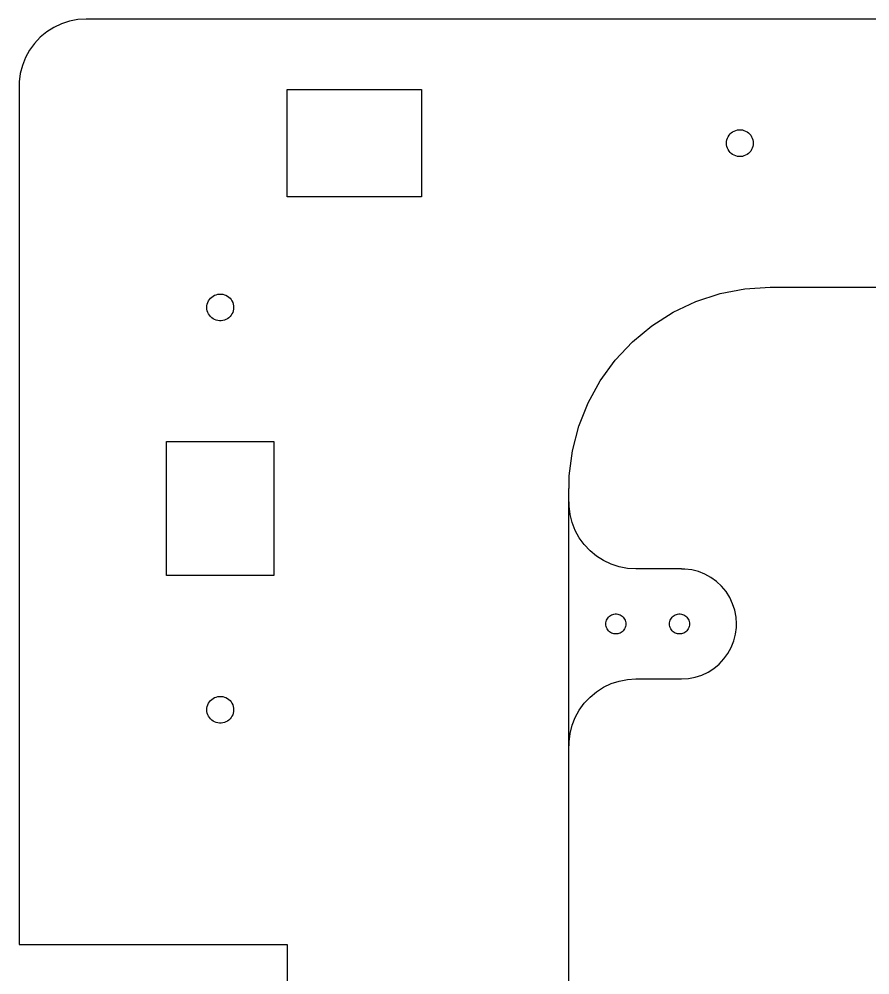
# Model space of a CAD drawing. Header units: millimetres. Extents: x -400 to 400, y 10 to 536.
# Drawn here: x 10 to 136.9, y 393.5 to 536 of the extents above; entities that cross this region are included whole.
import ezdxf

# ---------------------------------------------------------------- set-up
doc = ezdxf.new("R2010")
doc.units = ezdxf.units.MM
doc.layers.add('iTopie_plates-LaserCut_2x0.25in_thickness_2x400mm_2x380mm_2x330mm_rods_wide-triangle-holes.dxf_layer_1', color=1, linetype='Continuous')
doc.layers.add('iTopie_plates-LaserCut_2x0.25in_thickness_2x400mm_2x380mm_2x330mm_rods_wide-triangle-holes.dxf_layer_2', color=2, linetype='Continuous')

msp = doc.modelspace()

# ---------------------------------------------------------------- linework, layer by layer
at = {"layer": 'iTopie_plates-LaserCut_2x0.25in_thickness_2x400mm_2x380mm_2x330mm_rods_wide-triangle-holes.dxf_layer_1'}
for points in [[(390, 536), (20, 536), (20, 536), (18.7467, 535.921), (18.7467, 535.921), (17.5131, 535.686), (17.5131, 535.686), (16.3187, 535.298), (16.3187, 535.298), (15.1824, 534.763), (15.1824, 534.763), (14.1221, 534.09), (14.1221, 534.09), (13.1545, 533.29), (13.1545, 533.29), (12.2949, 532.374), (12.2949, 532.374), (11.5567, 531.358), (11.5567, 531.358), (10.9517, 530.258), (10.9517, 530.258), (10.4894, 529.09), (10.4894, 529.09), (10.1771, 527.874), (10.1771, 527.874), (10.0197, 526.628), (10.0197, 526.628), (10.0197, 526), (10.0197, 526), (10, 526), (10, 526), (10, 398), (10, 398), (50, 398), (50, 398), (50, 382)], [(50, 509.5), (50, 525.5), (50, 525.5), (70, 525.5), (70, 525.5), (70, 509.5), (70, 509.5), (50, 509.5)], [(117.374, 515.504), (117.125, 515.535), (117.125, 515.535), (116.882, 515.598), (116.882, 515.598), (116.648, 515.69), (116.648, 515.69), (116.428, 515.811), (116.428, 515.811), (116.225, 515.959), (116.225, 515.959), (116.042, 516.131), (116.042, 516.131), (115.882, 516.324), (115.882, 516.324), (115.747, 516.536), (115.747, 516.536), (115.64, 516.764), (115.64, 516.764), (115.563, 517.003), (115.563, 517.003), (115.516, 517.249), (115.516, 517.249), (115.5, 517.5), (115.5, 517.5), (115.516, 517.751), (115.516, 517.751), (115.563, 517.997), (115.563, 517.997), (115.64, 518.236), (115.64, 518.236), (115.747, 518.464), (115.747, 518.464), (115.882, 518.676), (115.882, 518.676), (116.042, 518.869), (116.042, 518.869), (116.225, 519.041), (116.225, 519.041), (116.428, 519.189), (116.428, 519.189), (116.648, 519.31), (116.648, 519.31), (116.882, 519.402), (116.882, 519.402), (117.125, 519.465), (117.125, 519.465), (117.374, 519.496), (117.374, 519.496), (117.626, 519.496), (117.626, 519.496), (117.875, 519.465), (117.875, 519.465), (118.118, 519.402), (118.118, 519.402), (118.352, 519.31), (118.352, 519.31), (118.572, 519.189), (118.572, 519.189), (118.775, 519.041), (118.775, 519.041), (118.958, 518.869), (118.958, 518.869), (119.118, 518.676), (119.118, 518.676), (119.253, 518.464), (119.253, 518.464), (119.36, 518.236), (119.36, 518.236), (119.437, 517.997), (119.437, 517.997), (119.484, 517.751), (119.484, 517.751), (119.5, 517.5), (119.5, 517.5), (119.484, 517.249), (119.484, 517.249), (119.437, 517.003), (119.437, 517.003), (119.36, 516.764), (119.36, 516.764), (119.253, 516.536), (119.253, 516.536), (119.118, 516.324), (119.118, 516.324), (118.958, 516.131), (118.958, 516.131), (118.775, 515.959), (118.775, 515.959), (118.572, 515.811), (118.572, 515.811), (118.352, 515.69), (118.352, 515.69), (118.118, 515.598), (118.118, 515.598), (117.875, 515.535), (117.875, 515.535), (117.626, 515.504), (117.626, 515.504), (117.374, 515.504)], [(39.8744, 491.004), (39.6252, 491.035), (39.6252, 491.035), (39.382, 491.098), (39.382, 491.098), (39.1484, 491.19), (39.1484, 491.19), (38.9283, 491.311), (38.9283, 491.311), (38.7251, 491.459), (38.7251, 491.459), (38.5421, 491.631), (38.5421, 491.631), (38.382, 491.824), (38.382, 491.824), (38.2474, 492.036), (38.2474, 492.036), (38.1404, 492.264), (38.1404, 492.264), (38.0628, 492.503), (38.0628, 492.503), (38.0158, 492.749), (38.0158, 492.749), (38, 493), (38, 493), (38.0158, 493.251), (38.0158, 493.251), (38.0628, 493.497), (38.0628, 493.497), (38.1404, 493.736), (38.1404, 493.736), (38.2474, 493.964), (38.2474, 493.964), (38.382, 494.176), (38.382, 494.176), (38.5421, 494.369), (38.5421, 494.369), (38.7251, 494.541), (38.7251, 494.541), (38.9283, 494.689), (38.9283, 494.689), (39.1484, 494.81), (39.1484, 494.81), (39.382, 494.902), (39.382, 494.902), (39.6252, 494.965), (39.6252, 494.965), (39.8744, 494.996), (39.8744, 494.996), (40.1256, 494.996), (40.1256, 494.996), (40.3748, 494.965), (40.3748, 494.965), (40.618, 494.902), (40.618, 494.902), (40.8515, 494.81), (40.8515, 494.81), (41.0716, 494.689), (41.0716, 494.689), (41.2748, 494.541), (41.2748, 494.541), (41.4579, 494.369), (41.4579, 494.369), (41.618, 494.176), (41.618, 494.176), (41.7526, 493.964), (41.7526, 493.964), (41.8595, 493.736), (41.8595, 493.736), (41.9372, 493.497), (41.9372, 493.497), (41.9842, 493.251), (41.9842, 493.251), (42, 493), (42, 493), (41.9842, 492.749), (41.9842, 492.749), (41.9372, 492.503), (41.9372, 492.503), (41.8595, 492.264), (41.8595, 492.264), (41.7526, 492.036), (41.7526, 492.036), (41.618, 491.824), (41.618, 491.824), (41.4579, 491.631), (41.4579, 491.631), (41.2748, 491.459), (41.2748, 491.459), (41.0716, 491.311), (41.0716, 491.311), (40.8515, 491.19), (40.8515, 491.19), (40.618, 491.098), (40.618, 491.098), (40.3748, 491.035), (40.3748, 491.035), (40.1256, 491.004), (40.1256, 491.004), (39.8744, 491.004)], [(92, 166), (92, 427.6), (92, 427.6), (92.0197, 427.6), (92.0197, 427.6), (92.0197, 428.228), (92.0197, 428.228), (92.1771, 429.474), (92.1771, 429.474), (92.4894, 430.69), (92.4894, 430.69), (92.9517, 431.858), (92.9517, 431.858), (93.5567, 432.958), (93.5567, 432.958), (94.2949, 433.974), (94.2949, 433.974), (95.1545, 434.89), (95.1545, 434.89), (96.1221, 435.69), (96.1221, 435.69), (97.1824, 436.363), (97.1824, 436.363), (98.3187, 436.898), (98.3187, 436.898), (99.5131, 437.286), (99.5131, 437.286), (100.747, 437.521), (100.747, 437.521), (102, 437.6), (102, 437.6), (108.8, 437.6), (108.8, 437.6), (109.828, 437.665), (109.828, 437.665), (110.839, 437.858), (110.839, 437.858), (111.819, 438.176), (111.819, 438.176), (112.75, 438.614), (112.75, 438.614), (113.62, 439.166), (113.62, 439.166), (114.413, 439.822), (114.413, 439.822), (115.118, 440.573), (115.118, 440.573), (115.723, 441.406), (115.723, 441.406), (116.22, 442.309), (116.22, 442.309), (116.599, 443.266), (116.599, 443.266), (116.855, 444.263), (116.855, 444.263), (116.984, 445.285), (116.984, 445.285), (116.984, 445.8), (116.984, 445.8), (117, 445.8), (117, 445.8), (116.935, 446.828), (116.935, 446.828), (116.742, 447.839), (116.742, 447.839), (116.424, 448.819), (116.424, 448.819), (115.986, 449.75), (115.986, 449.75), (115.434, 450.62), (115.434, 450.62), (114.778, 451.413), (114.778, 451.413), (114.027, 452.118), (114.027, 452.118), (113.194, 452.723), (113.194, 452.723), (112.291, 453.22), (112.291, 453.22), (111.334, 453.599), (111.334, 453.599), (110.337, 453.855), (110.337, 453.855), (109.315, 453.984), (109.315, 453.984), (108.8, 453.984), (108.8, 453.984), (108.8, 454), (108.8, 454), (102, 454), (102, 454), (100.747, 454.079), (100.747, 454.079), (99.5131, 454.314), (99.5131, 454.314), (98.3187, 454.702), (98.3187, 454.702), (97.1824, 455.237), (97.1824, 455.237), (96.1221, 455.91), (96.1221, 455.91), (95.1545, 456.71), (95.1545, 456.71), (94.2949, 457.626), (94.2949, 457.626), (93.5567, 458.642), (93.5567, 458.642), (92.9517, 459.742), (92.9517, 459.742), (92.4894, 460.91), (92.4894, 460.91), (92.1771, 462.126), (92.1771, 462.126), (92.0197, 463.372), (92.0197, 463.372), (92.0197, 464), (92.0197, 464), (92, 464), (92, 464), (92, 466), (92, 466), (92.0592, 466), (92.0592, 466), (92.0592, 467.884), (92.0592, 467.884), (92.5314, 471.621), (92.5314, 471.621), (93.4683, 475.271), (93.4683, 475.271), (94.8552, 478.773), (94.8552, 478.773), (96.6702, 482.075), (96.6702, 482.075), (98.8846, 485.123), (98.8846, 485.123), (101.464, 487.869), (101.464, 487.869), (104.366, 490.271), (104.366, 490.271), (107.547, 492.289), (107.547, 492.289), (110.956, 493.893), (110.956, 493.893), (114.539, 495.057), (114.539, 495.057), (118.24, 495.763), (118.24, 495.763), (122, 496), (122, 496), (170, 496)], [(32, 453), (32, 473), (32, 473), (48, 473), (48, 473), (48, 453), (48, 453), (32, 453)], [(98.9058, 444.303), (98.7189, 444.327), (98.7189, 444.327), (98.5365, 444.373), (98.5365, 444.373), (98.3613, 444.443), (98.3613, 444.443), (98.1963, 444.534), (98.1963, 444.534), (98.0439, 444.644), (98.0439, 444.644), (97.9065, 444.773), (97.9065, 444.773), (97.7865, 444.918), (97.7865, 444.918), (97.6855, 445.077), (97.6855, 445.077), (97.6053, 445.248), (97.6053, 445.248), (97.5471, 445.427), (97.5471, 445.427), (97.5118, 445.612), (97.5118, 445.612), (97.5, 445.8), (97.5, 445.8), (97.5118, 445.988), (97.5118, 445.988), (97.5471, 446.173), (97.5471, 446.173), (97.6053, 446.352), (97.6053, 446.352), (97.6855, 446.523), (97.6855, 446.523), (97.7865, 446.682), (97.7865, 446.682), (97.9065, 446.827), (97.9065, 446.827), (98.0439, 446.956), (98.0439, 446.956), (98.1963, 447.066), (98.1963, 447.066), (98.3613, 447.157), (98.3613, 447.157), (98.5365, 447.227), (98.5365, 447.227), (98.7189, 447.273), (98.7189, 447.273), (98.9058, 447.297), (98.9058, 447.297), (99.0942, 447.297), (99.0942, 447.297), (99.2811, 447.273), (99.2811, 447.273), (99.4635, 447.227), (99.4635, 447.227), (99.6387, 447.157), (99.6387, 447.157), (99.8037, 447.066), (99.8037, 447.066), (99.9561, 446.956), (99.9561, 446.956), (100.093, 446.827), (100.093, 446.827), (100.214, 446.682), (100.214, 446.682), (100.314, 446.523), (100.314, 446.523), (100.395, 446.352), (100.395, 446.352), (100.453, 446.173), (100.453, 446.173), (100.488, 445.988), (100.488, 445.988), (100.5, 445.8), (100.5, 445.8), (100.488, 445.612), (100.488, 445.612), (100.453, 445.427), (100.453, 445.427), (100.395, 445.248), (100.395, 445.248), (100.314, 445.077), (100.314, 445.077), (100.214, 444.918), (100.214, 444.918), (100.093, 444.773), (100.093, 444.773), (99.9561, 444.644), (99.9561, 444.644), (99.8037, 444.534), (99.8037, 444.534), (99.6387, 444.443), (99.6387, 444.443), (99.4635, 444.373), (99.4635, 444.373), (99.2811, 444.327), (99.2811, 444.327), (99.0942, 444.303), (99.0942, 444.303), (98.9058, 444.303)], [(108.406, 444.303), (108.219, 444.327), (108.219, 444.327), (108.036, 444.373), (108.036, 444.373), (107.861, 444.443), (107.861, 444.443), (107.696, 444.534), (107.696, 444.534), (107.544, 444.644), (107.544, 444.644), (107.407, 444.773), (107.407, 444.773), (107.286, 444.918), (107.286, 444.918), (107.186, 445.077), (107.186, 445.077), (107.105, 445.248), (107.105, 445.248), (107.047, 445.427), (107.047, 445.427), (107.012, 445.612), (107.012, 445.612), (107, 445.8), (107, 445.8), (107.012, 445.988), (107.012, 445.988), (107.047, 446.173), (107.047, 446.173), (107.105, 446.352), (107.105, 446.352), (107.186, 446.523), (107.186, 446.523), (107.286, 446.682), (107.286, 446.682), (107.407, 446.827), (107.407, 446.827), (107.544, 446.956), (107.544, 446.956), (107.696, 447.066), (107.696, 447.066), (107.861, 447.157), (107.861, 447.157), (108.036, 447.227), (108.036, 447.227), (108.219, 447.273), (108.219, 447.273), (108.406, 447.297), (108.406, 447.297), (108.594, 447.297), (108.594, 447.297), (108.781, 447.273), (108.781, 447.273), (108.964, 447.227), (108.964, 447.227), (109.139, 447.157), (109.139, 447.157), (109.304, 447.066), (109.304, 447.066), (109.456, 446.956), (109.456, 446.956), (109.593, 446.827), (109.593, 446.827), (109.714, 446.682), (109.714, 446.682), (109.814, 446.523), (109.814, 446.523), (109.895, 446.352), (109.895, 446.352), (109.953, 446.173), (109.953, 446.173), (109.988, 445.988), (109.988, 445.988), (110, 445.8), (110, 445.8), (109.988, 445.612), (109.988, 445.612), (109.953, 445.427), (109.953, 445.427), (109.895, 445.248), (109.895, 445.248), (109.814, 445.077), (109.814, 445.077), (109.714, 444.918), (109.714, 444.918), (109.593, 444.773), (109.593, 444.773), (109.456, 444.644), (109.456, 444.644), (109.304, 444.534), (109.304, 444.534), (109.139, 444.443), (109.139, 444.443), (108.964, 444.373), (108.964, 444.373), (108.781, 444.327), (108.781, 444.327), (108.594, 444.303), (108.594, 444.303), (108.406, 444.303)], [(39.8744, 431.004), (39.6252, 431.035), (39.6252, 431.035), (39.382, 431.098), (39.382, 431.098), (39.1484, 431.19), (39.1484, 431.19), (38.9283, 431.311), (38.9283, 431.311), (38.7251, 431.459), (38.7251, 431.459), (38.5421, 431.631), (38.5421, 431.631), (38.382, 431.824), (38.382, 431.824), (38.2474, 432.036), (38.2474, 432.036), (38.1404, 432.264), (38.1404, 432.264), (38.0628, 432.503), (38.0628, 432.503), (38.0158, 432.749), (38.0158, 432.749), (38, 433), (38, 433), (38.0158, 433.251), (38.0158, 433.251), (38.0628, 433.497), (38.0628, 433.497), (38.1404, 433.736), (38.1404, 433.736), (38.2474, 433.964), (38.2474, 433.964), (38.382, 434.176), (38.382, 434.176), (38.5421, 434.369), (38.5421, 434.369), (38.7251, 434.541), (38.7251, 434.541), (38.9283, 434.689), (38.9283, 434.689), (39.1484, 434.81), (39.1484, 434.81), (39.382, 434.902), (39.382, 434.902), (39.6252, 434.965), (39.6252, 434.965), (39.8744, 434.996), (39.8744, 434.996), (40.1256, 434.996), (40.1256, 434.996), (40.3748, 434.965), (40.3748, 434.965), (40.618, 434.902), (40.618, 434.902), (40.8515, 434.81), (40.8515, 434.81), (41.0716, 434.689), (41.0716, 434.689), (41.2748, 434.541), (41.2748, 434.541), (41.4579, 434.369), (41.4579, 434.369), (41.618, 434.176), (41.618, 434.176), (41.7526, 433.964), (41.7526, 433.964), (41.8595, 433.736), (41.8595, 433.736), (41.9372, 433.497), (41.9372, 433.497), (41.9842, 433.251), (41.9842, 433.251), (42, 433), (42, 433), (41.9842, 432.749), (41.9842, 432.749), (41.9372, 432.503), (41.9372, 432.503), (41.8595, 432.264), (41.8595, 432.264), (41.7526, 432.036), (41.7526, 432.036), (41.618, 431.824), (41.618, 431.824), (41.4579, 431.631), (41.4579, 431.631), (41.2748, 431.459), (41.2748, 431.459), (41.0716, 431.311), (41.0716, 431.311), (40.8515, 431.19), (40.8515, 431.19), (40.618, 431.098), (40.618, 431.098), (40.3748, 431.035), (40.3748, 431.035), (40.1256, 431.004), (40.1256, 431.004), (39.8744, 431.004)]]:
    msp.add_lwpolyline(points, dxfattribs=at)
at = {"layer": 'iTopie_plates-LaserCut_2x0.25in_thickness_2x400mm_2x380mm_2x330mm_rods_wide-triangle-holes.dxf_layer_2'}
for points in [[(390, 536), (20, 536), (20, 536), (18.7467, 535.921), (18.7467, 535.921), (17.5131, 535.686), (17.5131, 535.686), (16.3187, 535.298), (16.3187, 535.298), (15.1824, 534.763), (15.1824, 534.763), (14.1221, 534.09), (14.1221, 534.09), (13.1545, 533.29), (13.1545, 533.29), (12.2949, 532.374), (12.2949, 532.374), (11.5567, 531.358), (11.5567, 531.358), (10.9517, 530.258), (10.9517, 530.258), (10.4894, 529.09), (10.4894, 529.09), (10.1771, 527.874), (10.1771, 527.874), (10.0197, 526.628), (10.0197, 526.628), (10.0197, 526), (10.0197, 526), (10, 526), (10, 526), (10, 398), (10, 398), (50, 398), (50, 398), (50, 382)], [(50, 509.5), (50, 525.5), (50, 525.5), (70, 525.5), (70, 525.5), (70, 509.5), (70, 509.5), (50, 509.5)], [(117.374, 515.504), (117.125, 515.535), (117.125, 515.535), (116.882, 515.598), (116.882, 515.598), (116.648, 515.69), (116.648, 515.69), (116.428, 515.811), (116.428, 515.811), (116.225, 515.959), (116.225, 515.959), (116.042, 516.131), (116.042, 516.131), (115.882, 516.324), (115.882, 516.324), (115.747, 516.536), (115.747, 516.536), (115.64, 516.764), (115.64, 516.764), (115.563, 517.003), (115.563, 517.003), (115.516, 517.249), (115.516, 517.249), (115.5, 517.5), (115.5, 517.5), (115.516, 517.751), (115.516, 517.751), (115.563, 517.997), (115.563, 517.997), (115.64, 518.236), (115.64, 518.236), (115.747, 518.464), (115.747, 518.464), (115.882, 518.676), (115.882, 518.676), (116.042, 518.869), (116.042, 518.869), (116.225, 519.041), (116.225, 519.041), (116.428, 519.189), (116.428, 519.189), (116.648, 519.31), (116.648, 519.31), (116.882, 519.402), (116.882, 519.402), (117.125, 519.465), (117.125, 519.465), (117.374, 519.496), (117.374, 519.496), (117.626, 519.496), (117.626, 519.496), (117.875, 519.465), (117.875, 519.465), (118.118, 519.402), (118.118, 519.402), (118.352, 519.31), (118.352, 519.31), (118.572, 519.189), (118.572, 519.189), (118.775, 519.041), (118.775, 519.041), (118.958, 518.869), (118.958, 518.869), (119.118, 518.676), (119.118, 518.676), (119.253, 518.464), (119.253, 518.464), (119.36, 518.236), (119.36, 518.236), (119.437, 517.997), (119.437, 517.997), (119.484, 517.751), (119.484, 517.751), (119.5, 517.5), (119.5, 517.5), (119.484, 517.249), (119.484, 517.249), (119.437, 517.003), (119.437, 517.003), (119.36, 516.764), (119.36, 516.764), (119.253, 516.536), (119.253, 516.536), (119.118, 516.324), (119.118, 516.324), (118.958, 516.131), (118.958, 516.131), (118.775, 515.959), (118.775, 515.959), (118.572, 515.811), (118.572, 515.811), (118.352, 515.69), (118.352, 515.69), (118.118, 515.598), (118.118, 515.598), (117.875, 515.535), (117.875, 515.535), (117.626, 515.504), (117.626, 515.504), (117.374, 515.504)], [(39.8744, 491.004), (39.6252, 491.035), (39.6252, 491.035), (39.382, 491.098), (39.382, 491.098), (39.1484, 491.19), (39.1484, 491.19), (38.9283, 491.311), (38.9283, 491.311), (38.7251, 491.459), (38.7251, 491.459), (38.5421, 491.631), (38.5421, 491.631), (38.382, 491.824), (38.382, 491.824), (38.2474, 492.036), (38.2474, 492.036), (38.1404, 492.264), (38.1404, 492.264), (38.0628, 492.503), (38.0628, 492.503), (38.0158, 492.749), (38.0158, 492.749), (38, 493), (38, 493), (38.0158, 493.251), (38.0158, 493.251), (38.0628, 493.497), (38.0628, 493.497), (38.1404, 493.736), (38.1404, 493.736), (38.2474, 493.964), (38.2474, 493.964), (38.382, 494.176), (38.382, 494.176), (38.5421, 494.369), (38.5421, 494.369), (38.7251, 494.541), (38.7251, 494.541), (38.9283, 494.689), (38.9283, 494.689), (39.1484, 494.81), (39.1484, 494.81), (39.382, 494.902), (39.382, 494.902), (39.6252, 494.965), (39.6252, 494.965), (39.8744, 494.996), (39.8744, 494.996), (40.1256, 494.996), (40.1256, 494.996), (40.3748, 494.965), (40.3748, 494.965), (40.618, 494.902), (40.618, 494.902), (40.8515, 494.81), (40.8515, 494.81), (41.0716, 494.689), (41.0716, 494.689), (41.2748, 494.541), (41.2748, 494.541), (41.4579, 494.369), (41.4579, 494.369), (41.618, 494.176), (41.618, 494.176), (41.7526, 493.964), (41.7526, 493.964), (41.8595, 493.736), (41.8595, 493.736), (41.9372, 493.497), (41.9372, 493.497), (41.9842, 493.251), (41.9842, 493.251), (42, 493), (42, 493), (41.9842, 492.749), (41.9842, 492.749), (41.9372, 492.503), (41.9372, 492.503), (41.8595, 492.264), (41.8595, 492.264), (41.7526, 492.036), (41.7526, 492.036), (41.618, 491.824), (41.618, 491.824), (41.4579, 491.631), (41.4579, 491.631), (41.2748, 491.459), (41.2748, 491.459), (41.0716, 491.311), (41.0716, 491.311), (40.8515, 491.19), (40.8515, 491.19), (40.618, 491.098), (40.618, 491.098), (40.3748, 491.035), (40.3748, 491.035), (40.1256, 491.004), (40.1256, 491.004), (39.8744, 491.004)], [(92, 166), (92, 466), (92, 466), (92.0592, 466), (92.0592, 466), (92.0592, 467.884), (92.0592, 467.884), (92.5314, 471.621), (92.5314, 471.621), (93.4683, 475.271), (93.4683, 475.271), (94.8552, 478.773), (94.8552, 478.773), (96.6702, 482.075), (96.6702, 482.075), (98.8846, 485.123), (98.8846, 485.123), (101.464, 487.869), (101.464, 487.869), (104.366, 490.271), (104.366, 490.271), (107.547, 492.289), (107.547, 492.289), (110.956, 493.893), (110.956, 493.893), (114.539, 495.057), (114.539, 495.057), (118.24, 495.763), (118.24, 495.763), (122, 496), (122, 496), (146, 496)], [(32, 453), (32, 473), (32, 473), (48, 473), (48, 473), (48, 453), (48, 453), (32, 453)], [(39.8744, 431.004), (39.6252, 431.035), (39.6252, 431.035), (39.382, 431.098), (39.382, 431.098), (39.1484, 431.19), (39.1484, 431.19), (38.9283, 431.311), (38.9283, 431.311), (38.7251, 431.459), (38.7251, 431.459), (38.5421, 431.631), (38.5421, 431.631), (38.382, 431.824), (38.382, 431.824), (38.2474, 432.036), (38.2474, 432.036), (38.1404, 432.264), (38.1404, 432.264), (38.0628, 432.503), (38.0628, 432.503), (38.0158, 432.749), (38.0158, 432.749), (38, 433), (38, 433), (38.0158, 433.251), (38.0158, 433.251), (38.0628, 433.497), (38.0628, 433.497), (38.1404, 433.736), (38.1404, 433.736), (38.2474, 433.964), (38.2474, 433.964), (38.382, 434.176), (38.382, 434.176), (38.5421, 434.369), (38.5421, 434.369), (38.7251, 434.541), (38.7251, 434.541), (38.9283, 434.689), (38.9283, 434.689), (39.1484, 434.81), (39.1484, 434.81), (39.382, 434.902), (39.382, 434.902), (39.6252, 434.965), (39.6252, 434.965), (39.8744, 434.996), (39.8744, 434.996), (40.1256, 434.996), (40.1256, 434.996), (40.3748, 434.965), (40.3748, 434.965), (40.618, 434.902), (40.618, 434.902), (40.8515, 434.81), (40.8515, 434.81), (41.0716, 434.689), (41.0716, 434.689), (41.2748, 434.541), (41.2748, 434.541), (41.4579, 434.369), (41.4579, 434.369), (41.618, 434.176), (41.618, 434.176), (41.7526, 433.964), (41.7526, 433.964), (41.8595, 433.736), (41.8595, 433.736), (41.9372, 433.497), (41.9372, 433.497), (41.9842, 433.251), (41.9842, 433.251), (42, 433), (42, 433), (41.9842, 432.749), (41.9842, 432.749), (41.9372, 432.503), (41.9372, 432.503), (41.8595, 432.264), (41.8595, 432.264), (41.7526, 432.036), (41.7526, 432.036), (41.618, 431.824), (41.618, 431.824), (41.4579, 431.631), (41.4579, 431.631), (41.2748, 431.459), (41.2748, 431.459), (41.0716, 431.311), (41.0716, 431.311), (40.8515, 431.19), (40.8515, 431.19), (40.618, 431.098), (40.618, 431.098), (40.3748, 431.035), (40.3748, 431.035), (40.1256, 431.004), (40.1256, 431.004), (39.8744, 431.004)]]:
    msp.add_lwpolyline(points, dxfattribs=at)

doc.saveas('drawing.dxf')
